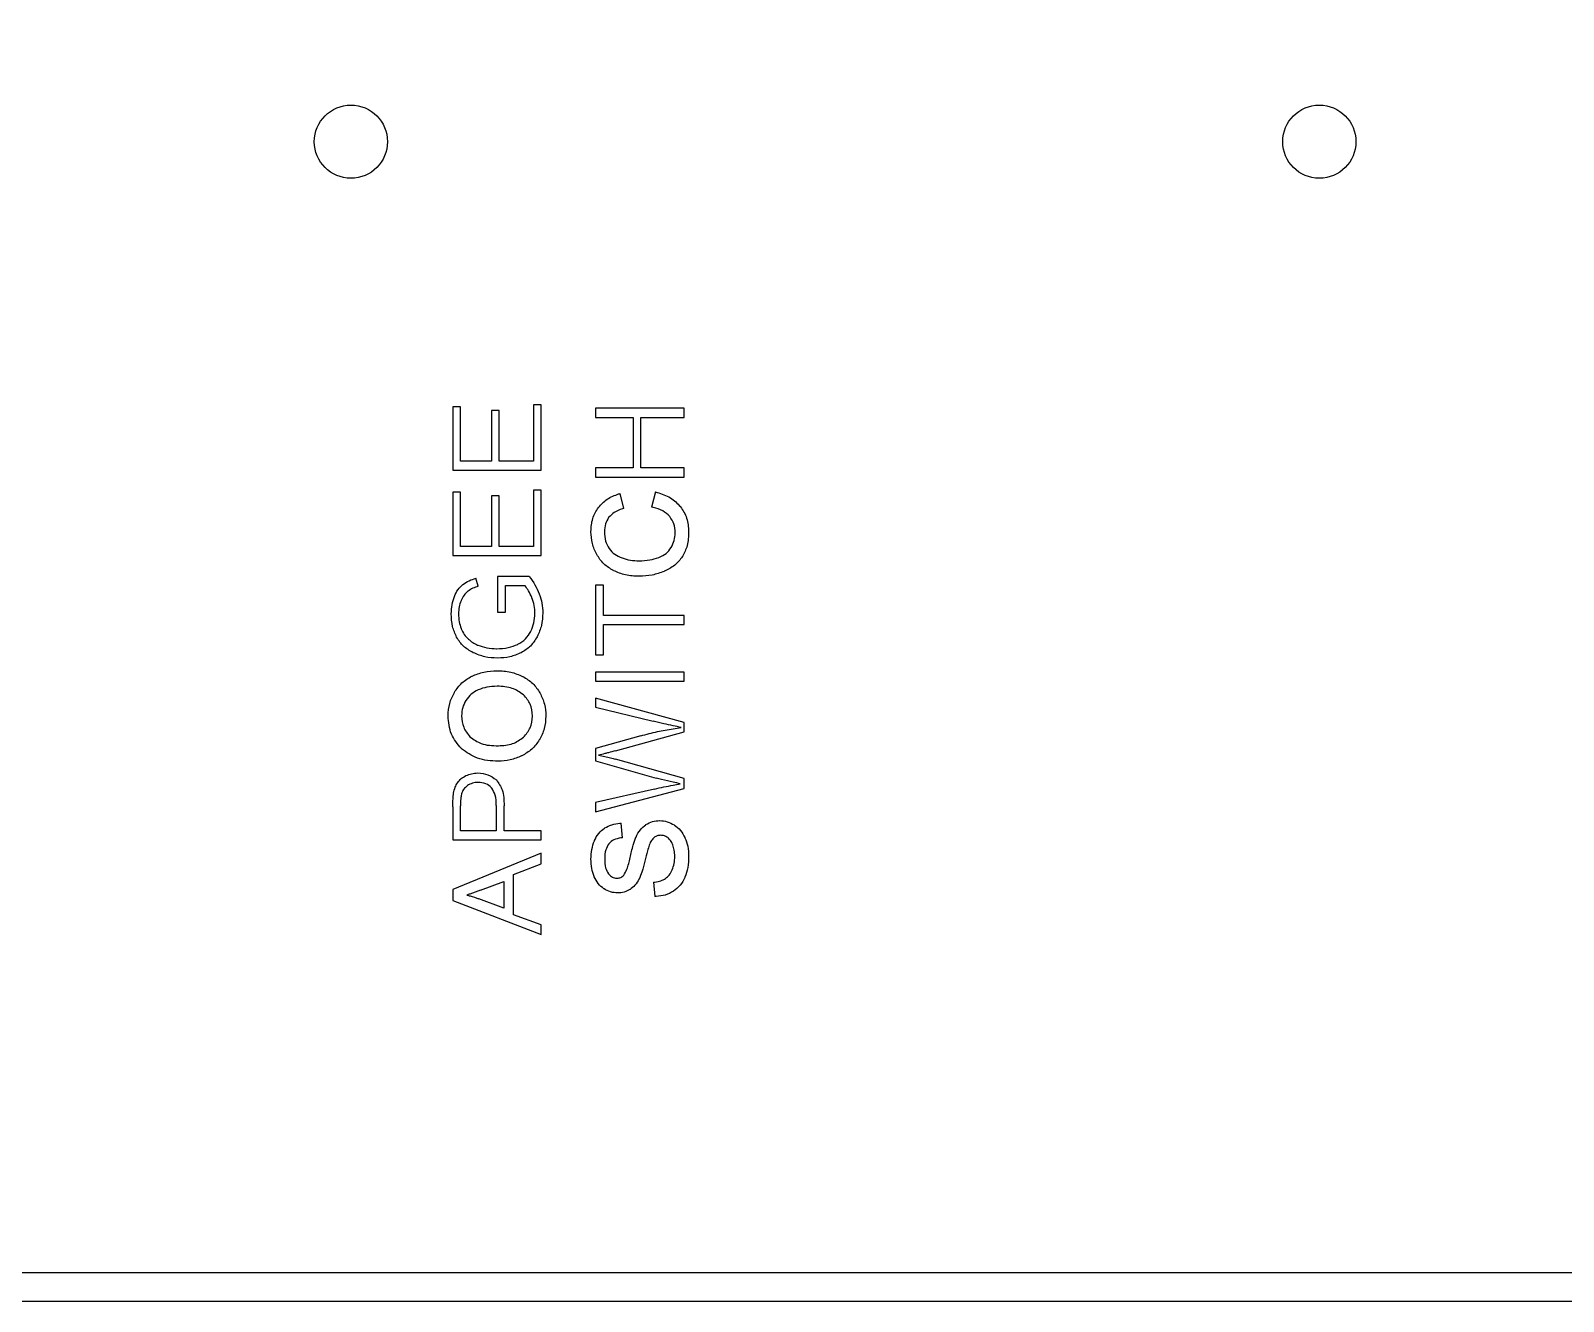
# Model space of a CAD drawing. Extents: x 0 to 305, y -600 to 0.
# Drawn here: x 50.3 to 100.5, y -600 to -558.3 of the extents above; entities that cross this region are included whole.
import ezdxf

# ---------------------------------------------------------------- set-up
doc = ezdxf.new("R2010")
doc.units = 0
doc.header["$MEASUREMENT"] = 0
for name, color, linetype in [('BOARDS', 7, 'CONTINUOUS'), ('HOLES_DIAM_2_5_D_5_0', 5, 'CONTINUOUS'), ('INSETS_D_0_5', 3, 'CONTINUOUS'), ('PERIMETER_D_5_0', 5, 'CONTINUOUS')]:
    doc.layers.add(name, color=color, linetype=linetype)

msp = doc.modelspace()

# ---------------------------------------------------------------- linework, layer by layer
at = {"layer": 'BOARDS'}
msp.add_lwpolyline([(0, 0), (305, 0), (305, -600), (0, -600)], close=True, dxfattribs=at)
at = {"layer": 'HOLES_DIAM_2_5_D_5_0'}
for centre in [(60.75, -561.985), (92.5, -561.985)]:
    msp.add_circle(centre, 1.2, dxfattribs=at)
at = {"layer": 'INSETS_D_0_5'}
for p, q in [((69.696, -574.004), (69.581, -573.515)), ((70.735, -573.466), (70.61, -573.963)), ((64.917, -576.56), (64.844, -576.297)), ((65.56, -576.24), (65.561, -577.411)), ((66.598, -576.24), (65.56, -576.24)), ((65.814, -576.529), (66.447, -576.529)), ((65.814, -577.411), (65.814, -576.529)), ((65.561, -577.411), (65.814, -577.411)), ((71.672, -581.023), (68.772, -580.228)), ((68.772, -580.228), (68.772, -580.522)), ((68.772, -580.522), (70.662, -580.983)), ((69.423, -581.952), (71.672, -581.329)), ((71.672, -581.329), (71.672, -581.023)), ((70.254, -581.463), (68.772, -581.882)), ((68.772, -581.882), (68.772, -582.285)), ((68.772, -582.285), (70.761, -582.846)), ((71.672, -582.856), (69.423, -582.23)), ((71.672, -583.185), (71.672, -582.856)), ((68.772, -583.955), (71.672, -583.185)), ((70.7, -583.205), (68.772, -583.652)), ((64.09, -583.789), (64.09, -584.87)), ((64.344, -584.573), (64.344, -583.756)), ((65.517, -583.747), (65.517, -584.573)), ((65.771, -584.573), (65.771, -583.754)), ((68.772, -583.652), (68.772, -583.955)), ((69.649, -584.802), (69.613, -584.325)), ((64.09, -584.87), (66.99, -584.87)), ((65.517, -584.573), (64.344, -584.573)), ((66.99, -584.573), (65.771, -584.573)), ((66.99, -584.87), (66.99, -584.573)), ((64.995, -586.522), (65.758, -586.234)), ((65.758, -586.234), (65.758, -587.107)), ((70.672, -586.261), (70.713, -586.732)), ((65.758, -587.107), (64.945, -586.803))]:
    msp.add_line(p, q, dxfattribs=at)
for points in [[(64.344, -570.682), (64.09, -570.682), (64.09, -572.751), (66.99, -572.751), (66.99, -570.613), (66.736, -570.613), (66.736, -572.454), (65.615, -572.454), (65.615, -570.795), (65.363, -570.795), (65.363, -572.454), (64.344, -572.454)], [(70.258, -571.022), (71.672, -571.022), (71.672, -570.725), (68.772, -570.725), (68.772, -571.022), (70.004, -571.022), (70.004, -572.681), (68.772, -572.681), (68.772, -572.978), (71.672, -572.978), (71.672, -572.681), (70.258, -572.681)], [(64.09, -575.547), (66.99, -575.547), (66.99, -573.408), (66.736, -573.408), (66.736, -575.25), (65.615, -575.25), (65.615, -573.59), (65.363, -573.59), (65.363, -575.25), (64.344, -575.25), (64.344, -573.478), (64.09, -573.478)], [(71.672, -577.814), (71.672, -577.517), (69.026, -577.517), (69.026, -576.525), (68.772, -576.525), (68.772, -578.802), (69.026, -578.802), (69.026, -577.814)], [(68.772, -579.674), (71.672, -579.674), (71.672, -579.377), (68.772, -579.377)], [(66.082, -587.329), (66.082, -586.005), (66.99, -585.655), (66.99, -585.312), (64.09, -586.499), (64.09, -586.858), (66.99, -587.972), (66.99, -587.658)]]:
    msp.add_lwpolyline(points, close=True, dxfattribs=at)
for points, knots in [([(68.86, -573.979), (68.861, -573.978), (68.862, -573.976), (68.863, -573.975), (68.95, -573.88), (69.038, -573.782), (69.148, -573.707), (69.265, -573.627), (69.399, -573.58), (69.528, -573.534), (69.546, -573.528), (69.563, -573.521), (69.581, -573.515)], [-0.00048369, -0.00048369, -0.00048369, -0.00048369, 0, 0, 0, 0.03792725, 0.03792725, 0.03792725, 0.07842971, 0.07842971, 0.07842971, 0.08392661, 0.08392661, 0.08392661, 0.08392661]), ([(70.735, -573.466), (70.752, -573.472), (70.769, -573.477), (70.786, -573.482), (70.936, -573.529), (71.091, -573.576), (71.228, -573.662), (71.351, -573.739), (71.453, -573.843), (71.552, -573.944), (71.553, -573.945), (71.555, -573.946), (71.556, -573.948)], [-0.00518066, -0.00518066, -0.00518066, -0.00518066, 0, 0, 0, 0.04650821, 0.04650821, 0.04650821, 0.08828013, 0.08828013, 0.08828013, 0.0887916, 0.0887916, 0.0887916, 0.0887916]), ([(68.621, -574.766), (68.621, -574.765), (68.621, -574.764), (68.621, -574.763), (68.629, -574.621), (68.636, -574.476), (68.681, -574.336), (68.721, -574.209), (68.791, -574.094), (68.857, -573.983), (68.858, -573.982), (68.859, -573.98), (68.86, -573.979)], [-0.00027085, -0.00027085, -0.00027085, -0.00027085, 0, 0, 0, 0.04183356, 0.04183356, 0.04183356, 0.08017926, 0.08017926, 0.08017926, 0.08066321, 0.08066321, 0.08066321, 0.08066321]), ([(69.2, -574.305), (69.158, -574.376), (69.118, -574.445), (69.096, -574.514), (69.071, -574.592), (69.066, -574.681), (69.061, -574.774)], [0.00056632, 0.00056632, 0.00056632, 0.00056632, 0.02505281, 0.02505281, 0.02505281, 0.05258078, 0.05258078, 0.05258078, 0.05258078]), ([(69.696, -574.004), (69.682, -574.009), (69.668, -574.014), (69.654, -574.019), (69.555, -574.054), (69.46, -574.089), (69.382, -574.141), (69.318, -574.184), (69.26, -574.243), (69.2, -574.305)], [-0.00439886, -0.00439886, -0.00439886, -0.00439886, 0, 0, 0, 0.03104797, 0.03104797, 0.03104797, 0.05659713, 0.05659713, 0.05659713, 0.05659713]), ([(71.203, -574.272), (71.129, -574.202), (71.057, -574.135), (70.977, -574.089), (70.885, -574.036), (70.774, -574.006), (70.658, -573.975), (70.642, -573.971), (70.626, -573.967), (70.61, -573.963)], [0.00053869, 0.00053869, 0.00053869, 0.00053869, 0.03076938, 0.03076938, 0.03076938, 0.06604694, 0.06604694, 0.06604694, 0.0709032, 0.0709032, 0.0709032, 0.0709032]), ([(71.384, -574.805), (71.377, -574.7), (71.369, -574.6), (71.339, -574.513), (71.31, -574.432), (71.258, -574.354), (71.203, -574.272)], [0.00032464, 0.00032464, 0.00032464, 0.00032464, 0.03117126, 0.03117126, 0.03117126, 0.06009104, 0.06009104, 0.06009104, 0.06009104]), ([(71.556, -573.948), (71.557, -573.949), (71.558, -573.951), (71.559, -573.952), (71.634, -574.069), (71.711, -574.188), (71.757, -574.323), (71.805, -574.468), (71.814, -574.621), (71.823, -574.769), (71.823, -574.77), (71.823, -574.771), (71.824, -574.771)], [-0.0005107, -0.0005107, -0.0005107, -0.0005107, 0, 0, 0, 0.04086604, 0.04086604, 0.04086604, 0.0845954, 0.0845954, 0.0845954, 0.0848356, 0.0848356, 0.0848356, 0.0848356]), ([(68.808, -575.518), (68.808, -575.517), (68.807, -575.515), (68.807, -575.514), (68.754, -575.401), (68.7, -575.284), (68.668, -575.158), (68.635, -575.029), (68.628, -574.897), (68.621, -574.769), (68.621, -574.768), (68.621, -574.767), (68.621, -574.766)], [-0.00035618, -0.00035618, -0.00035618, -0.00035618, 0, 0, 0, 0.03727469, 0.03727469, 0.03727469, 0.07558033, 0.07558033, 0.07558033, 0.07585309, 0.07585309, 0.07585309, 0.07585309]), ([(69.061, -574.774), (69.066, -574.881), (69.072, -574.985), (69.1, -575.077), (69.125, -575.159), (69.17, -575.24), (69.218, -575.323)], [0.00024845, 0.00024845, 0.00024845, 0.00024845, 0.03201393, 0.03201393, 0.03201393, 0.06044329, 0.06044329, 0.06044329, 0.06044329]), ([(71.25, -575.288), (71.29, -575.209), (71.329, -575.133), (71.35, -575.056), (71.372, -574.979), (71.378, -574.893), (71.384, -574.805)], [0.00039726, 0.00039726, 0.00039726, 0.00039726, 0.02669584, 0.02669584, 0.02669584, 0.05305244, 0.05305244, 0.05305244, 0.05305244]), ([(71.824, -574.771), (71.824, -574.772), (71.823, -574.773), (71.823, -574.774), (71.818, -574.923), (71.813, -575.077), (71.772, -575.225), (71.737, -575.352), (71.678, -575.469), (71.621, -575.583), (71.62, -575.585), (71.619, -575.586), (71.618, -575.588)], [-0.00024131, -0.00024131, -0.00024131, -0.00024131, 0, 0, 0, 0.04424794, 0.04424794, 0.04424794, 0.08217565, 0.08217565, 0.08217565, 0.08266413, 0.08266413, 0.08266413, 0.08266413]), ([(69.218, -575.323), (69.277, -575.394), (69.335, -575.461), (69.4, -575.51), (69.468, -575.559), (69.551, -575.595), (69.638, -575.631)], [0.00044875, 0.00044875, 0.00044875, 0.00044875, 0.02771136, 0.02771136, 0.02771136, 0.05563793, 0.05563793, 0.05563793, 0.05563793]), ([(70.848, -575.614), (70.935, -575.574), (71.018, -575.534), (71.083, -575.48), (71.145, -575.429), (71.196, -575.36), (71.25, -575.288)], [0.00031507, 0.00031507, 0.00031507, 0.00031507, 0.02872319, 0.02872319, 0.02872319, 0.05538278, 0.05538278, 0.05538278, 0.05538278]), ([(69.36, -576.048), (69.359, -576.047), (69.358, -576.046), (69.357, -576.046), (69.248, -575.98), (69.135, -575.913), (69.041, -575.822), (68.948, -575.732), (68.878, -575.625), (68.81, -575.521), (68.81, -575.52), (68.809, -575.519), (68.808, -575.518)], [-0.00035505, -0.00035505, -0.00035505, -0.00035505, 0, 0, 0, 0.0375867, 0.0375867, 0.0375867, 0.0743818, 0.0743818, 0.0743818, 0.07473649, 0.07473649, 0.07473649, 0.07473649]), ([(69.638, -575.631), (69.731, -575.659), (69.823, -575.685), (69.913, -575.7), (70.005, -575.715), (70.101, -575.719), (70.198, -575.723)], [0.00027681, 0.00027681, 0.00027681, 0.00027681, 0.02923332, 0.02923332, 0.02923332, 0.05839446, 0.05839446, 0.05839446, 0.05839446]), ([(70.198, -575.723), (70.318, -575.719), (70.435, -575.715), (70.547, -575.696), (70.647, -575.678), (70.746, -575.647), (70.848, -575.614)], [0.00017089, 0.00017089, 0.00017089, 0.00017089, 0.03594565, 0.03594565, 0.03594565, 0.06771314, 0.06771314, 0.06771314, 0.06771314]), ([(71.618, -575.588), (71.617, -575.589), (71.616, -575.59), (71.615, -575.592), (71.54, -575.688), (71.463, -575.787), (71.366, -575.867), (71.262, -575.952), (71.142, -576.011), (71.026, -576.068), (71.025, -576.069), (71.024, -576.069), (71.024, -576.069)], [-0.00048758, -0.00048758, -0.00048758, -0.00048758, 0, 0, 0, 0.03605883, 0.03605883, 0.03605883, 0.07440579, 0.07440579, 0.07440579, 0.07467939, 0.07467939, 0.07467939, 0.07467939]), ([(64.419, -576.502), (64.489, -576.455), (64.556, -576.41), (64.627, -576.376), (64.694, -576.343), (64.768, -576.32), (64.844, -576.297)], [0.00039974, 0.00039974, 0.00039974, 0.00039974, 0.0253653, 0.0253653, 0.0253653, 0.04935364, 0.04935364, 0.04935364, 0.04935364]), ([(66.598, -576.24), (66.665, -576.33), (66.73, -576.419), (66.784, -576.512), (66.838, -576.606), (66.882, -576.708), (66.927, -576.812)], [0.00249655, 0.00249655, 0.00249655, 0.00249655, 0.03607248, 0.03607248, 0.03607248, 0.06981717, 0.06981717, 0.06981717, 0.06981717]), ([(70.2, -576.232), (70.199, -576.232), (70.199, -576.232), (70.198, -576.232), (70.05, -576.226), (69.898, -576.22), (69.75, -576.186), (69.615, -576.155), (69.488, -576.101), (69.363, -576.049), (69.362, -576.049), (69.361, -576.048), (69.36, -576.048)], [-0.00020998, -0.00020998, -0.00020998, -0.00020998, 0, 0, 0, 0.04409717, 0.04409717, 0.04409717, 0.0842908, 0.0842908, 0.0842908, 0.08464798, 0.08464798, 0.08464798, 0.08464798]), ([(71.024, -576.069), (71.023, -576.07), (71.022, -576.07), (71.021, -576.07), (70.893, -576.117), (70.763, -576.164), (70.626, -576.191), (70.485, -576.22), (70.342, -576.226), (70.202, -576.232), (70.201, -576.232), (70.201, -576.232), (70.2, -576.232)], [-0.00027589, -0.00027589, -0.00027589, -0.00027589, 0, 0, 0, 0.04061112, 0.04061112, 0.04061112, 0.08239239, 0.08239239, 0.08239239, 0.08260297, 0.08260297, 0.08260297, 0.08260297]), ([(64.141, -576.893), (64.178, -576.812), (64.214, -576.734), (64.261, -576.67), (64.304, -576.61), (64.36, -576.557), (64.419, -576.502)], [0.00025782, 0.00025782, 0.00025782, 0.00025782, 0.02663172, 0.02663172, 0.02663172, 0.0506625, 0.0506625, 0.0506625, 0.0506625]), ([(64.587, -576.721), (64.586, -576.722), (64.585, -576.723), (64.584, -576.724), (64.541, -576.763), (64.497, -576.803), (64.459, -576.853), (64.418, -576.908), (64.389, -576.969), (64.362, -577.026), (64.362, -577.027), (64.362, -577.028), (64.361, -577.028)], [-0.00041165, -0.00041165, -0.00041165, -0.00041165, 0, 0, 0, 0.01695033, 0.01695033, 0.01695033, 0.03581045, 0.03581045, 0.03581045, 0.03606005, 0.03606005, 0.03606005, 0.03606005]), ([(64.917, -576.56), (64.861, -576.578), (64.805, -576.598), (64.751, -576.624), (64.693, -576.652), (64.641, -576.686), (64.59, -576.719), (64.589, -576.72), (64.588, -576.721), (64.587, -576.721)], [0.00475461, 0.00475461, 0.00475461, 0.00475461, 0.02181965, 0.02181965, 0.02181965, 0.03989397, 0.03989397, 0.03989397, 0.04030782, 0.04030782, 0.04030782, 0.04030782]), ([(66.681, -576.933), (66.68, -576.933), (66.68, -576.932), (66.68, -576.932), (66.649, -576.858), (66.617, -576.782), (66.574, -576.71), (66.54, -576.652), (66.501, -576.6), (66.462, -576.549), (66.457, -576.542), (66.452, -576.536), (66.447, -576.529)], [-0.00014635, -0.00014635, -0.00014635, -0.00014635, 0, 0, 0, 0.02390223, 0.02390223, 0.02390223, 0.04299088, 0.04299088, 0.04299088, 0.04547491, 0.04547491, 0.04547491, 0.04547491]), ([(66.927, -576.812), (66.961, -576.915), (66.994, -577.016), (67.013, -577.118), (67.031, -577.219), (67.036, -577.324), (67.041, -577.432)], [0.00022454, 0.00022454, 0.00022454, 0.00022454, 0.03272665, 0.03272665, 0.03272665, 0.06495345, 0.06495345, 0.06495345, 0.06495345]), ([(64.039, -577.463), (64.043, -577.359), (64.047, -577.258), (64.065, -577.162), (64.081, -577.073), (64.111, -576.984), (64.141, -576.893)], [0.00020215, 0.00020215, 0.00020215, 0.00020215, 0.03108897, 0.03108897, 0.03108897, 0.05978586, 0.05978586, 0.05978586, 0.05978586]), ([(64.361, -577.028), (64.361, -577.029), (64.361, -577.03), (64.36, -577.031), (64.337, -577.096), (64.313, -577.163), (64.299, -577.234), (64.284, -577.31), (64.282, -577.386), (64.279, -577.459), (64.279, -577.46), (64.279, -577.46), (64.279, -577.461)], [-0.00025086, -0.00025086, -0.00025086, -0.00025086, 0, 0, 0, 0.02051469, 0.02051469, 0.02051469, 0.04229567, 0.04229567, 0.04229567, 0.04246724, 0.04246724, 0.04246724, 0.04246724]), ([(66.783, -577.455), (66.783, -577.454), (66.783, -577.453), (66.783, -577.452), (66.779, -577.367), (66.775, -577.278), (66.757, -577.19), (66.74, -577.101), (66.71, -577.017), (66.681, -576.935), (66.681, -576.934), (66.681, -576.934), (66.681, -576.933)], [-0.00026137, -0.00026137, -0.00026137, -0.00026137, 0, 0, 0, 0.02559807, 0.02559807, 0.02559807, 0.05155202, 0.05155202, 0.05155202, 0.05169822, 0.05169822, 0.05169822, 0.05169822]), ([(64.217, -578.231), (64.164, -578.111), (64.113, -577.993), (64.084, -577.873), (64.052, -577.744), (64.046, -577.605), (64.039, -577.463)], [0.00040219, 0.00040219, 0.00040219, 0.00040219, 0.03948343, 0.03948343, 0.03948343, 0.08173921, 0.08173921, 0.08173921, 0.08173921]), ([(64.279, -577.461), (64.279, -577.461), (64.279, -577.462), (64.279, -577.462), (64.281, -577.548), (64.284, -577.636), (64.3, -577.724), (64.315, -577.802), (64.34, -577.876), (64.364, -577.948), (64.365, -577.948), (64.365, -577.949), (64.365, -577.95)], [-0.00017158, -0.00017158, -0.00017158, -0.00017158, 0, 0, 0, 0.02545961, 0.02545961, 0.02545961, 0.0480243, 0.0480243, 0.0480243, 0.04829595, 0.04829595, 0.04829595, 0.04829595]), ([(66.647, -578.038), (66.647, -578.037), (66.648, -578.036), (66.648, -578.035), (66.686, -577.946), (66.726, -577.854), (66.749, -577.755), (66.772, -577.655), (66.778, -577.555), (66.783, -577.458), (66.783, -577.457), (66.783, -577.456), (66.783, -577.455)], [-0.00034072, -0.00034072, -0.00034072, -0.00034072, 0, 0, 0, 0.0289352, 0.0289352, 0.0289352, 0.05797437, 0.05797437, 0.05797437, 0.05823504, 0.05823504, 0.05823504, 0.05823504]), ([(67.041, -577.432), (67.034, -577.574), (67.027, -577.713), (66.995, -577.842), (66.966, -577.966), (66.912, -578.088), (66.858, -578.212)], [0.00023857, 0.00023857, 0.00023857, 0.00023857, 0.0424457, 0.0424457, 0.0424457, 0.08279579, 0.08279579, 0.08279579, 0.08279579]), ([(64.759, -578.737), (64.642, -578.671), (64.529, -578.606), (64.441, -578.522), (64.356, -578.442), (64.287, -578.338), (64.217, -578.231)], [0.0003042, 0.0003042, 0.0003042, 0.0003042, 0.0399076, 0.0399076, 0.0399076, 0.07778283, 0.07778283, 0.07778283, 0.07778283]), ([(64.365, -577.95), (64.365, -577.951), (64.366, -577.952), (64.366, -577.953), (64.395, -578.015), (64.425, -578.079), (64.466, -578.139), (64.505, -578.195), (64.55, -578.241), (64.594, -578.287), (64.594, -578.287), (64.595, -578.288), (64.595, -578.289)], [-0.000271, -0.000271, -0.000271, -0.000271, 0, 0, 0, 0.02033594, 0.02033594, 0.02033594, 0.03897819, 0.03897819, 0.03897819, 0.03925204, 0.03925204, 0.03925204, 0.03925204]), ([(64.595, -578.289), (64.596, -578.289), (64.597, -578.29), (64.598, -578.29), (64.643, -578.328), (64.691, -578.368), (64.744, -578.402), (64.797, -578.436), (64.852, -578.461), (64.905, -578.486), (64.906, -578.487), (64.907, -578.487), (64.907, -578.487)], [-0.00027459, -0.00027459, -0.00027459, -0.00027459, 0, 0, 0, 0.01782977, 0.01782977, 0.01782977, 0.0353239, 0.0353239, 0.0353239, 0.03558414, 0.03558414, 0.03558414, 0.03558414]), ([(66.224, -578.462), (66.225, -578.462), (66.226, -578.461), (66.227, -578.46), (66.311, -578.409), (66.399, -578.357), (66.472, -578.283), (66.544, -578.211), (66.595, -578.124), (66.645, -578.041), (66.646, -578.04), (66.646, -578.039), (66.647, -578.038)], [-0.00039756, -0.00039756, -0.00039756, -0.00039756, 0, 0, 0, 0.02900765, 0.02900765, 0.02900765, 0.05756305, 0.05756305, 0.05756305, 0.05790113, 0.05790113, 0.05790113, 0.05790113]), ([(66.858, -578.212), (66.788, -578.324), (66.721, -578.432), (66.635, -578.517), (66.551, -578.601), (66.443, -578.668), (66.332, -578.736)], [0.00034385, 0.00034385, 0.00034385, 0.00034385, 0.03924768, 0.03924768, 0.03924768, 0.07787893, 0.07787893, 0.07787893, 0.07787893]), ([(65.555, -578.915), (65.413, -578.908), (65.273, -578.9), (65.142, -578.87), (65.014, -578.841), (64.888, -578.79), (64.759, -578.737)], [0.00024736, 0.00024736, 0.00024736, 0.00024736, 0.0425815, 0.0425815, 0.0425815, 0.08401808, 0.08401808, 0.08401808, 0.08401808]), ([(64.907, -578.487), (64.908, -578.488), (64.909, -578.488), (64.91, -578.488), (65.006, -578.522), (65.104, -578.556), (65.207, -578.576), (65.314, -578.597), (65.422, -578.601), (65.528, -578.606), (65.528, -578.606), (65.529, -578.606), (65.53, -578.606)], [-0.00025987, -0.00025987, -0.00025987, -0.00025987, 0, 0, 0, 0.03025403, 0.03025403, 0.03025403, 0.06174549, 0.06174549, 0.06174549, 0.06192645, 0.06192645, 0.06192645, 0.06192645]), ([(65.53, -578.606), (65.53, -578.606), (65.531, -578.606), (65.532, -578.606), (65.656, -578.602), (65.784, -578.598), (65.909, -578.57), (66.018, -578.546), (66.12, -578.504), (66.22, -578.464), (66.221, -578.463), (66.222, -578.463), (66.224, -578.462)], [-0.00018038, -0.00018038, -0.00018038, -0.00018038, 0, 0, 0, 0.03699644, 0.03699644, 0.03699644, 0.06900577, 0.06900577, 0.06900577, 0.06940676, 0.06940676, 0.06940676, 0.06940676]), ([(66.332, -578.736), (66.208, -578.79), (66.087, -578.841), (65.964, -578.87), (65.834, -578.901), (65.696, -578.908), (65.555, -578.915)], [0.00035543, 0.00035543, 0.00035543, 0.00035543, 0.04034742, 0.04034742, 0.04034742, 0.08245571, 0.08245571, 0.08245571, 0.08245571]), ([(64.717, -579.506), (64.718, -579.506), (64.719, -579.505), (64.72, -579.505), (64.845, -579.454), (64.972, -579.402), (65.107, -579.371), (65.251, -579.339), (65.398, -579.333), (65.542, -579.326), (65.543, -579.326), (65.544, -579.326), (65.544, -579.326)], [-0.00033873, -0.00033873, -0.00033873, -0.00033873, 0, 0, 0, 0.04009204, 0.04009204, 0.04009204, 0.08295736, 0.08295736, 0.08295736, 0.08317826, 0.08317826, 0.08317826, 0.08317826]), ([(65.544, -579.326), (65.545, -579.326), (65.546, -579.326), (65.547, -579.326), (65.693, -579.333), (65.842, -579.34), (65.988, -579.374), (66.125, -579.406), (66.254, -579.461), (66.38, -579.515), (66.381, -579.515), (66.382, -579.515), (66.383, -579.516)], [-0.00022079, -0.00022079, -0.00022079, -0.00022079, 0, 0, 0, 0.04347439, 0.04347439, 0.04347439, 0.08430289, 0.08430289, 0.08430289, 0.08464038, 0.08464038, 0.08464038, 0.08464038]), ([(64.142, -580.034), (64.143, -580.033), (64.144, -580.032), (64.144, -580.031), (64.217, -579.927), (64.292, -579.819), (64.389, -579.729), (64.487, -579.639), (64.602, -579.573), (64.714, -579.508), (64.715, -579.507), (64.716, -579.507), (64.717, -579.506)], [-0.00035865, -0.00035865, -0.00035865, -0.00035865, 0, 0, 0, 0.03779622, 0.03779622, 0.03779622, 0.07598771, 0.07598771, 0.07598771, 0.07632461, 0.07632461, 0.07632461, 0.07632461]), ([(65.542, -579.836), (65.427, -579.84), (65.315, -579.844), (65.209, -579.866), (65.114, -579.885), (65.02, -579.92), (64.923, -579.955)], [0.00019149, 0.00019149, 0.00019149, 0.00019149, 0.03444187, 0.03444187, 0.03444187, 0.06517484, 0.06517484, 0.06517484, 0.06517484]), ([(66.403, -580.113), (66.282, -580.03), (66.164, -579.95), (66.038, -579.905), (65.889, -579.851), (65.718, -579.843), (65.542, -579.836)], [0.00060769, 0.00060769, 0.00060769, 0.00060769, 0.04386697, 0.04386697, 0.04386697, 0.09549977, 0.09549977, 0.09549977, 0.09549977]), ([(66.383, -579.516), (66.384, -579.516), (66.385, -579.517), (66.386, -579.518), (66.499, -579.585), (66.615, -579.653), (66.712, -579.747), (66.807, -579.839), (66.878, -579.948), (66.948, -580.055), (66.949, -580.056), (66.949, -580.057), (66.95, -580.058)], [-0.00033549, -0.00033549, -0.00033549, -0.00033549, 0, 0, 0, 0.03868448, 0.03868448, 0.03868448, 0.07636522, 0.07636522, 0.07636522, 0.07671308, 0.07671308, 0.07671308, 0.07671308]), ([(63.937, -580.809), (63.937, -580.808), (63.937, -580.807), (63.937, -580.806), (63.945, -580.672), (63.952, -580.534), (63.988, -580.401), (64.023, -580.272), (64.083, -580.153), (64.141, -580.037), (64.141, -580.036), (64.142, -580.035), (64.142, -580.034)], [-0.00033699, -0.00033699, -0.00033699, -0.00033699, 0, 0, 0, 0.03980579, 0.03980579, 0.03980579, 0.07821113, 0.07821113, 0.07821113, 0.07857048, 0.07857048, 0.07857048, 0.07857048]), ([(64.522, -580.298), (64.478, -580.38), (64.437, -580.458), (64.414, -580.538), (64.391, -580.621), (64.385, -580.712), (64.379, -580.806)], [0.00037787, 0.00037787, 0.00037787, 0.00037787, 0.02769955, 0.02769955, 0.02769955, 0.05579255, 0.05579255, 0.05579255, 0.05579255]), ([(64.923, -579.955), (64.839, -580), (64.758, -580.044), (64.693, -580.1), (64.63, -580.154), (64.577, -580.225), (64.522, -580.298)], [0.00033177, 0.00033177, 0.00033177, 0.00033177, 0.02864391, 0.02864391, 0.02864391, 0.05597845, 0.05597845, 0.05597845, 0.05597845]), ([(66.701, -580.813), (66.689, -580.672), (66.676, -580.537), (66.627, -580.424), (66.579, -580.315), (66.494, -580.215), (66.403, -580.113)], [0.00043059, 0.00043059, 0.00043059, 0.00043059, 0.04160376, 0.04160376, 0.04160376, 0.08152805, 0.08152805, 0.08152805, 0.08152805]), ([(66.95, -580.058), (66.95, -580.059), (66.951, -580.06), (66.951, -580.061), (67.005, -580.176), (67.061, -580.294), (67.093, -580.421), (67.126, -580.549), (67.134, -580.68), (67.141, -580.808), (67.141, -580.809), (67.141, -580.81), (67.141, -580.811)], [-0.00034926, -0.00034926, -0.00034926, -0.00034926, 0, 0, 0, 0.03774414, 0.03774414, 0.03774414, 0.07578278, 0.07578278, 0.07578278, 0.07607134, 0.07607134, 0.07607134, 0.07607134]), ([(64.375, -581.881), (64.374, -581.88), (64.373, -581.878), (64.371, -581.877), (64.248, -581.731), (64.121, -581.582), (64.047, -581.404), (63.968, -581.218), (63.953, -581.013), (63.937, -580.813), (63.937, -580.812), (63.937, -580.811), (63.937, -580.809)], [-0.0005981, -0.0005981, -0.0005981, -0.0005981, 0, 0, 0, 0.0558129, 0.0558129, 0.0558129, 0.1143793, 0.1143793, 0.1143793, 0.114711, 0.114711, 0.114711, 0.114711]), ([(64.379, -580.806), (64.391, -580.94), (64.403, -581.07), (64.448, -581.18), (64.491, -581.29), (64.57, -581.391), (64.653, -581.496)], [0.00036703, 0.00036703, 0.00036703, 0.00036703, 0.03987643, 0.03987643, 0.03987643, 0.07896129, 0.07896129, 0.07896129, 0.07896129]), ([(66.406, -581.507), (66.495, -581.405), (66.581, -581.305), (66.628, -581.196), (66.676, -581.084), (66.689, -580.951), (66.701, -580.813)], [0.00056614, 0.00056614, 0.00056614, 0.00056614, 0.04035171, 0.04035171, 0.04035171, 0.08095748, 0.08095748, 0.08095748, 0.08095748]), ([(67.141, -580.811), (67.141, -580.812), (67.141, -580.813), (67.141, -580.814), (67.133, -580.95), (67.126, -581.09), (67.088, -581.225), (67.052, -581.355), (66.991, -581.474), (66.931, -581.591), (66.931, -581.592), (66.93, -581.593), (66.93, -581.594)], [-0.0002879, -0.0002879, -0.0002879, -0.0002879, 0, 0, 0, 0.04043412, 0.04043412, 0.04043412, 0.07920811, 0.07920811, 0.07920811, 0.0795686, 0.0795686, 0.0795686, 0.0795686]), ([(70.254, -581.463), (70.436, -581.413), (70.617, -581.364), (70.799, -581.324), (70.968, -581.288), (71.139, -581.259), (71.311, -581.231), (71.398, -581.216), (71.486, -581.202), (71.573, -581.187)], [0, 0, 0, 0, 0.0565314, 0.0565314, 0.0565314, 0.1088014, 0.1088014, 0.1088014, 0.135329, 0.135329, 0.135329, 0.135329]), ([(71.573, -581.187), (71.486, -581.169), (71.4, -581.151), (71.313, -581.132), (71.211, -581.111), (71.11, -581.089), (71.008, -581.067), (70.893, -581.04), (70.778, -581.012), (70.662, -580.983), (70.662, -580.983), (70.662, -580.983), (70.662, -580.983)], [-0.02654362, -0.02654362, -0.02654362, -0.02654362, 0, 0, 0, 0.0312472, 0.0312472, 0.0312472, 0.06697147, 0.06697147, 0.06697147, 0.06697698, 0.06697698, 0.06697698, 0.06697698]), ([(65.579, -582.295), (65.578, -582.295), (65.577, -582.295), (65.577, -582.295), (65.347, -582.284), (65.112, -582.273), (64.896, -582.192), (64.707, -582.122), (64.542, -582.002), (64.38, -581.885), (64.379, -581.884), (64.377, -581.882), (64.375, -581.881)], [-0.0002572, -0.0002572, -0.0002572, -0.0002572, 0, 0, 0, 0.0673351, 0.0673351, 0.0673351, 0.1260012, 0.1260012, 0.1260012, 0.1266023, 0.1266023, 0.1266023, 0.1266023]), ([(64.653, -581.496), (64.776, -581.582), (64.895, -581.666), (65.022, -581.713), (65.19, -581.776), (65.384, -581.782), (65.584, -581.786)], [0.0006984, 0.0006984, 0.0006984, 0.0006984, 0.0448705, 0.0448705, 0.0448705, 0.1032274, 0.1032274, 0.1032274, 0.1032274]), ([(65.584, -581.786), (65.751, -581.778), (65.912, -581.768), (66.053, -581.716), (66.174, -581.671), (66.289, -581.591), (66.406, -581.507)], [0.00017957, 0.00017957, 0.00017957, 0.00017957, 0.04901889, 0.04901889, 0.04901889, 0.09139769, 0.09139769, 0.09139769, 0.09139769]), ([(66.93, -581.594), (66.929, -581.595), (66.928, -581.596), (66.927, -581.597), (66.853, -581.702), (66.777, -581.809), (66.678, -581.898), (66.58, -581.988), (66.465, -582.053), (66.353, -582.117), (66.352, -582.117), (66.351, -582.118), (66.35, -582.118)], [-0.00036008, -0.00036008, -0.00036008, -0.00036008, 0, 0, 0, 0.03801189, 0.03801189, 0.03801189, 0.07613821, 0.07613821, 0.07613821, 0.07644318, 0.07644318, 0.07644318, 0.07644318]), ([(66.35, -582.118), (66.349, -582.119), (66.348, -582.119), (66.347, -582.12), (66.228, -582.17), (66.105, -582.221), (65.975, -582.251), (65.844, -582.281), (65.712, -582.288), (65.582, -582.295), (65.581, -582.295), (65.58, -582.295), (65.579, -582.295)], [-0.00030645, -0.00030645, -0.00030645, -0.00030645, 0, 0, 0, 0.03863981, 0.03863981, 0.03863981, 0.07735114, 0.07735114, 0.07735114, 0.07761261, 0.07761261, 0.07761261, 0.07761261]), ([(69.423, -581.952), (69.423, -581.952), (69.423, -581.952), (69.423, -581.952), (69.346, -581.973), (69.269, -581.995), (69.193, -582.015), (69.153, -582.025), (69.113, -582.035), (69.072, -582.045), (69.005, -582.062), (68.938, -582.079), (68.871, -582.096)], [-0.00001012, -0.00001012, -0.00001012, -0.00001012, 0, 0, 0, 0.02397849, 0.02397849, 0.02397849, 0.03643627, 0.03643627, 0.03643627, 0.05719733, 0.05719733, 0.05719733, 0.05719733]), ([(68.871, -582.096), (68.938, -582.112), (69.006, -582.127), (69.073, -582.143), (69.137, -582.157), (69.201, -582.172), (69.264, -582.188), (69.317, -582.201), (69.37, -582.216), (69.423, -582.23)], [-0.02075959, -0.02075959, -0.02075959, -0.02075959, 0, 0, 0, 0.01966798, 0.01966798, 0.01966798, 0.03628382, 0.03628382, 0.03628382, 0.03628382]), ([(64.25, -582.99), (64.288, -582.943), (64.325, -582.899), (64.365, -582.865), (64.409, -582.828), (64.463, -582.798), (64.52, -582.766)], [0.00038002, 0.00038002, 0.00038002, 0.00038002, 0.01832045, 0.01832045, 0.01832045, 0.03768028, 0.03768028, 0.03768028, 0.03768028]), ([(64.52, -582.766), (64.584, -582.74), (64.645, -582.715), (64.705, -582.702), (64.768, -582.687), (64.836, -582.684), (64.907, -582.68)], [0.0002754, 0.0002754, 0.0002754, 0.0002754, 0.02070205, 0.02070205, 0.02070205, 0.04189543, 0.04189543, 0.04189543, 0.04189543]), ([(64.907, -582.68), (65.028, -582.69), (65.144, -582.7), (65.243, -582.738), (65.338, -582.774), (65.427, -582.839), (65.519, -582.909)], [0.00030765, 0.00030765, 0.00030765, 0.00030765, 0.03584647, 0.03584647, 0.03584647, 0.06971081, 0.06971081, 0.06971081, 0.06971081]), ([(71.547, -583.035), (71.469, -583.017), (71.392, -582.999), (71.314, -582.98), (71.188, -582.951), (71.062, -582.921), (70.936, -582.89), (70.878, -582.875), (70.819, -582.86), (70.761, -582.846)], [-0.02385979, -0.02385979, -0.02385979, -0.02385979, 0, 0, 0, 0.03898774, 0.03898774, 0.03898774, 0.05700998, 0.05700998, 0.05700998, 0.05700998]), ([(64.09, -583.789), (64.09, -583.701), (64.091, -583.614), (64.097, -583.529), (64.102, -583.467), (64.11, -583.404), (64.118, -583.34)], [0, 0, 0, 0, 0.02635695, 0.02635695, 0.02635695, 0.04558497, 0.04558497, 0.04558497, 0.04558497]), ([(64.118, -583.34), (64.132, -583.272), (64.146, -583.206), (64.169, -583.147), (64.189, -583.095), (64.219, -583.044), (64.25, -582.99)], [0.00017723, 0.00017723, 0.00017723, 0.00017723, 0.02100218, 0.02100218, 0.02100218, 0.03946426, 0.03946426, 0.03946426, 0.03946426]), ([(64.372, -583.372), (64.372, -583.374), (64.372, -583.376), (64.371, -583.377), (64.364, -583.425), (64.356, -583.473), (64.351, -583.523), (64.343, -583.602), (64.344, -583.68), (64.344, -583.756)], [-0.00048445, -0.00048445, -0.00048445, -0.00048445, 0, 0, 0, 0.0144123, 0.0144123, 0.0144123, 0.03718806, 0.03718806, 0.03718806, 0.03718806]), ([(64.569, -583.093), (64.568, -583.094), (64.567, -583.095), (64.566, -583.096), (64.525, -583.13), (64.48, -583.167), (64.446, -583.216), (64.411, -583.265), (64.392, -583.319), (64.374, -583.368), (64.373, -583.369), (64.373, -583.371), (64.372, -583.372)], [-0.00042197, -0.00042197, -0.00042197, -0.00042197, 0, 0, 0, 0.01566409, 0.01566409, 0.01566409, 0.03116998, 0.03116998, 0.03116998, 0.03164611, 0.03164611, 0.03164611, 0.03164611]), ([(64.92, -582.989), (64.919, -582.989), (64.918, -582.989), (64.917, -582.989), (64.858, -582.993), (64.794, -582.996), (64.731, -583.015), (64.672, -583.034), (64.621, -583.063), (64.573, -583.091), (64.572, -583.092), (64.57, -583.093), (64.569, -583.093)], [-0.00029765, -0.00029765, -0.00029765, -0.00029765, 0, 0, 0, 0.01763222, 0.01763222, 0.01763222, 0.03402666, 0.03402666, 0.03402666, 0.03445051, 0.03445051, 0.03445051, 0.03445051]), ([(65.362, -583.169), (65.36, -583.167), (65.358, -583.165), (65.356, -583.163), (65.301, -583.116), (65.243, -583.065), (65.171, -583.034), (65.09, -582.999), (65.004, -582.995), (64.923, -582.989), (64.922, -582.989), (64.921, -582.989), (64.92, -582.989)], [-0.00080822, -0.00080822, -0.00080822, -0.00080822, 0, 0, 0, 0.02107738, 0.02107738, 0.02107738, 0.04450167, 0.04450167, 0.04450167, 0.04479494, 0.04479494, 0.04479494, 0.04479494]), ([(65.517, -583.747), (65.517, -583.747), (65.517, -583.747), (65.517, -583.747), (65.515, -583.634), (65.515, -583.516), (65.478, -583.403), (65.452, -583.32), (65.408, -583.247), (65.366, -583.176), (65.365, -583.173), (65.364, -583.171), (65.362, -583.169)], [-0.00002783, -0.00002783, -0.00002783, -0.00002783, 0, 0, 0, 0.03309001, 0.03309001, 0.03309001, 0.05734232, 0.05734232, 0.05734232, 0.05816009, 0.05816009, 0.05816009, 0.05816009]), ([(65.519, -582.909), (65.594, -583.017), (65.666, -583.122), (65.707, -583.233), (65.765, -583.388), (65.768, -583.568), (65.771, -583.754)], [0.00078402, 0.00078402, 0.00078402, 0.00078402, 0.03953404, 0.03953404, 0.03953404, 0.0937602, 0.0937602, 0.0937602, 0.0937602]), ([(70.7, -583.205), (70.803, -583.181), (70.905, -583.158), (71.007, -583.136), (71.108, -583.116), (71.21, -583.097), (71.312, -583.078), (71.39, -583.064), (71.468, -583.05), (71.547, -583.035)], [0, 0, 0, 0, 0.03155183, 0.03155183, 0.03155183, 0.06269624, 0.06269624, 0.06269624, 0.0865531, 0.0865531, 0.0865531, 0.0865531]), ([(69.067, -584.485), (69.068, -584.485), (69.069, -584.484), (69.07, -584.483), (69.143, -584.443), (69.218, -584.401), (69.302, -584.374), (69.389, -584.347), (69.477, -584.338), (69.563, -584.33), (69.58, -584.328), (69.597, -584.327), (69.613, -584.325)], [-0.00038938, -0.00038938, -0.00038938, -0.00038938, 0, 0, 0, 0.0246237, 0.0246237, 0.0246237, 0.04999008, 0.04999008, 0.04999008, 0.05504389, 0.05504389, 0.05504389, 0.05504389]), ([(70.097, -584.781), (70.097, -584.78), (70.097, -584.78), (70.098, -584.779), (70.139, -584.699), (70.18, -584.615), (70.241, -584.542), (70.293, -584.478), (70.356, -584.426), (70.417, -584.376), (70.418, -584.375), (70.419, -584.374), (70.42, -584.373)], [-0.0002941, -0.0002941, -0.0002941, -0.0002941, 0, 0, 0, 0.02656267, 0.02656267, 0.02656267, 0.04977989, 0.04977989, 0.04977989, 0.05022911, 0.05022911, 0.05022911, 0.05022911]), ([(70.42, -584.373), (70.421, -584.372), (70.423, -584.372), (70.424, -584.371), (70.489, -584.335), (70.557, -584.296), (70.633, -584.273), (70.713, -584.249), (70.795, -584.245), (70.872, -584.24), (70.873, -584.24), (70.874, -584.24), (70.875, -584.24)], [-0.00044787, -0.00044787, -0.00044787, -0.00044787, 0, 0, 0, 0.02201643, 0.02201643, 0.02201643, 0.04497005, 0.04497005, 0.04497005, 0.04530886, 0.04530886, 0.04530886, 0.04530886]), ([(70.875, -584.24), (70.877, -584.24), (70.878, -584.24), (70.879, -584.24), (70.958, -584.246), (71.041, -584.252), (71.122, -584.276), (71.205, -584.301), (71.28, -584.343), (71.351, -584.383), (71.352, -584.384), (71.353, -584.384), (71.354, -584.385)], [-0.00033929, -0.00033929, -0.00033929, -0.00033929, 0, 0, 0, 0.02350336, 0.02350336, 0.02350336, 0.04767086, 0.04767086, 0.04767086, 0.04803087, 0.04803087, 0.04803087, 0.04803087]), ([(71.354, -584.385), (71.355, -584.386), (71.356, -584.387), (71.357, -584.387), (71.424, -584.439), (71.494, -584.493), (71.553, -584.561), (71.615, -584.634), (71.658, -584.718), (71.7, -584.797), (71.701, -584.798), (71.701, -584.799), (71.701, -584.8)], [-0.0003604, -0.0003604, -0.0003604, -0.0003604, 0, 0, 0, 0.02516862, 0.02516862, 0.02516862, 0.05189275, 0.05189275, 0.05189275, 0.05218915, 0.05218915, 0.05218915, 0.05218915]), ([(68.621, -585.507), (68.621, -585.507), (68.621, -585.506), (68.621, -585.506), (68.625, -585.4), (68.628, -585.292), (68.649, -585.184), (68.668, -585.086), (68.7, -584.993), (68.731, -584.903), (68.732, -584.902), (68.732, -584.901), (68.732, -584.9)], [-0.00017791, -0.00017791, -0.00017791, -0.00017791, 0, 0, 0, 0.03150112, 0.03150112, 0.03150112, 0.06010657, 0.06010657, 0.06010657, 0.06041662, 0.06041662, 0.06041662, 0.06041662]), ([(68.732, -584.9), (68.733, -584.899), (68.733, -584.898), (68.734, -584.897), (68.773, -584.818), (68.813, -584.735), (68.873, -584.662), (68.929, -584.593), (68.998, -584.539), (69.064, -584.488), (69.065, -584.487), (69.066, -584.486), (69.067, -584.485)], [-0.00030744, -0.00030744, -0.00030744, -0.00030744, 0, 0, 0, 0.02615557, 0.02615557, 0.02615557, 0.05092826, 0.05092826, 0.05092826, 0.05131688, 0.05131688, 0.05131688, 0.05131688]), ([(69.649, -584.802), (69.634, -584.805), (69.619, -584.807), (69.604, -584.81), (69.517, -584.824), (69.435, -584.838), (69.369, -584.872), (69.313, -584.901), (69.261, -584.948), (69.206, -585)], [-0.00446482, -0.00446482, -0.00446482, -0.00446482, 0, 0, 0, 0.02585648, 0.02585648, 0.02585648, 0.04799176, 0.04799176, 0.04799176, 0.04799176]), ([(69.902, -585.455), (69.902, -585.455), (69.902, -585.455), (69.902, -585.454), (69.933, -585.317), (69.964, -585.179), (70.006, -585.043), (70.033, -584.955), (70.064, -584.869), (70.096, -584.784), (70.096, -584.783), (70.096, -584.782), (70.097, -584.781)], [-0.0000342, -0.0000342, -0.0000342, -0.0000342, 0, 0, 0, 0.04206947, 0.04206947, 0.04206947, 0.06916968, 0.06916968, 0.06916968, 0.06946722, 0.06946722, 0.06946722, 0.06946722]), ([(70.693, -584.793), (70.659, -584.827), (70.629, -584.858), (70.605, -584.891), (70.576, -584.934), (70.554, -584.986), (70.531, -585.041)], [0.0005209, 0.0005209, 0.0005209, 0.0005209, 0.01454716, 0.01454716, 0.01454716, 0.03239796, 0.03239796, 0.03239796, 0.03239796]), ([(70.908, -584.723), (70.864, -584.726), (70.824, -584.729), (70.792, -584.74), (70.76, -584.751), (70.728, -584.771), (70.693, -584.793)], [0.0003728, 0.0003728, 0.0003728, 0.0003728, 0.01338217, 0.01338217, 0.01338217, 0.02584263, 0.02584263, 0.02584263, 0.02584263]), ([(71.135, -584.797), (71.096, -584.774), (71.061, -584.752), (71.026, -584.741), (70.992, -584.73), (70.952, -584.726), (70.908, -584.723)], [0.00042757, 0.00042757, 0.00042757, 0.00042757, 0.01385477, 0.01385477, 0.01385477, 0.02702683, 0.02702683, 0.02702683, 0.02702683]), ([(71.303, -585.034), (71.28, -584.982), (71.258, -584.933), (71.23, -584.894), (71.205, -584.861), (71.171, -584.83), (71.135, -584.797)], [0.0002535, 0.0002535, 0.0002535, 0.0002535, 0.01715215, 0.01715215, 0.01715215, 0.03173655, 0.03173655, 0.03173655, 0.03173655]), ([(71.701, -584.8), (71.702, -584.801), (71.702, -584.802), (71.703, -584.803), (71.737, -584.893), (71.772, -584.985), (71.793, -585.083), (71.815, -585.188), (71.819, -585.294), (71.823, -585.397), (71.823, -585.397), (71.823, -585.398), (71.824, -585.398)], [-0.00029826, -0.00029826, -0.00029826, -0.00029826, 0, 0, 0, 0.02868493, 0.02868493, 0.02868493, 0.0593431, 0.0593431, 0.0593431, 0.05950776, 0.05950776, 0.05950776, 0.05950776]), ([(69.206, -585), (69.165, -585.069), (69.127, -585.135), (69.105, -585.203), (69.077, -585.289), (69.074, -585.388), (69.071, -585.491)], [0.00070576, 0.00070576, 0.00070576, 0.00070576, 0.02448089, 0.02448089, 0.02448089, 0.05495575, 0.05495575, 0.05495575, 0.05495575]), ([(70.531, -585.041), (70.511, -585.105), (70.491, -585.169), (70.472, -585.232), (70.44, -585.343), (70.413, -585.456), (70.387, -585.57), (70.387, -585.57), (70.387, -585.57), (70.387, -585.57)], [0.00019194, 0.00019194, 0.00019194, 0.00019194, 0.02029993, 0.02029993, 0.02029993, 0.05539621, 0.05539621, 0.05539621, 0.05540364, 0.05540364, 0.05540364, 0.05540364]), ([(71.367, -585.417), (71.365, -585.346), (71.363, -585.277), (71.351, -585.212), (71.341, -585.154), (71.322, -585.095), (71.303, -585.034)], [0.00017218, 0.00017218, 0.00017218, 0.00017218, 0.02145122, 0.02145122, 0.02145122, 0.0405929, 0.0405929, 0.0405929, 0.0405929]), ([(71.824, -585.398), (71.823, -585.399), (71.823, -585.4), (71.823, -585.4), (71.82, -585.526), (71.817, -585.655), (71.793, -585.782), (71.772, -585.892), (71.737, -585.996), (71.702, -586.097), (71.702, -586.099), (71.701, -586.1), (71.701, -586.101)], [-0.00016477, -0.00016477, -0.00016477, -0.00016477, 0, 0, 0, 0.0375407, 0.0375407, 0.0375407, 0.06962403, 0.06962403, 0.06962403, 0.06998211, 0.06998211, 0.06998211, 0.06998211]), ([(68.727, -586.077), (68.727, -586.076), (68.727, -586.075), (68.726, -586.074), (68.696, -585.988), (68.666, -585.899), (68.648, -585.806), (68.628, -585.706), (68.625, -585.606), (68.621, -585.509), (68.621, -585.509), (68.621, -585.508), (68.621, -585.507)], [-0.00028616, -0.00028616, -0.00028616, -0.00028616, 0, 0, 0, 0.02724561, 0.02724561, 0.02724561, 0.05626373, 0.05626373, 0.05626373, 0.0564417, 0.0564417, 0.0564417, 0.0564417]), ([(69.071, -585.491), (69.073, -585.597), (69.075, -585.699), (69.102, -585.788), (69.122, -585.853), (69.157, -585.919), (69.194, -585.986)], [0.00010496, 0.00010496, 0.00010496, 0.00010496, 0.03130504, 0.03130504, 0.03130504, 0.05422349, 0.05422349, 0.05422349, 0.05422349]), ([(69.698, -586.032), (69.734, -585.967), (69.769, -585.903), (69.797, -585.838), (69.847, -585.719), (69.874, -585.589), (69.902, -585.455), (69.902, -585.455), (69.902, -585.455), (69.902, -585.455)], [0.00081623, 0.00081623, 0.00081623, 0.00081623, 0.02323467, 0.02323467, 0.02323467, 0.06386465, 0.06386465, 0.06386465, 0.06389861, 0.06389861, 0.06389861, 0.06389861]), ([(70.387, -585.57), (70.387, -585.57), (70.387, -585.57), (70.387, -585.57), (70.358, -585.689), (70.33, -585.809), (70.289, -585.926), (70.261, -586.006), (70.229, -586.082), (70.197, -586.157), (70.196, -586.158), (70.196, -586.159), (70.196, -586.16)], [-0.00000741, -0.00000741, -0.00000741, -0.00000741, 0, 0, 0, 0.03644572, 0.03644572, 0.03644572, 0.06095596, 0.06095596, 0.06095596, 0.06126071, 0.06126071, 0.06126071, 0.06126071]), ([(71.067, -586.138), (71.112, -586.1), (71.154, -586.064), (71.187, -586.024), (71.224, -585.978), (71.252, -585.92), (71.282, -585.858)], [0.00047194, 0.00047194, 0.00047194, 0.00047194, 0.01800289, 0.01800289, 0.01800289, 0.03828606, 0.03828606, 0.03828606, 0.03828606]), ([(71.282, -585.858), (71.308, -585.787), (71.332, -585.719), (71.346, -585.65), (71.361, -585.577), (71.364, -585.498), (71.367, -585.417)], [0.00025631, 0.00025631, 0.00025631, 0.00025631, 0.0227448, 0.0227448, 0.0227448, 0.04697534, 0.04697534, 0.04697534, 0.04697534]), ([(69.045, -586.476), (69.044, -586.475), (69.043, -586.474), (69.042, -586.474), (68.98, -586.424), (68.914, -586.373), (68.861, -586.307), (68.803, -586.237), (68.765, -586.156), (68.728, -586.079), (68.728, -586.079), (68.728, -586.078), (68.727, -586.077)], [-0.00038214, -0.00038214, -0.00038214, -0.00038214, 0, 0, 0, 0.02352008, 0.02352008, 0.02352008, 0.04869967, 0.04869967, 0.04869967, 0.04898323, 0.04898323, 0.04898323, 0.04898323]), ([(69.194, -585.986), (69.237, -586.032), (69.278, -586.073), (69.321, -586.095), (69.361, -586.114), (69.414, -586.123), (69.472, -586.13)], [0.0006113, 0.0006113, 0.0006113, 0.0006113, 0.01909168, 0.01909168, 0.01909168, 0.03630787, 0.03630787, 0.03630787, 0.03630787]), ([(69.472, -586.13), (69.521, -586.126), (69.565, -586.12), (69.598, -586.106), (69.63, -586.092), (69.663, -586.064), (69.698, -586.032)], [0.00053609, 0.00053609, 0.00053609, 0.00053609, 0.01501971, 0.01501971, 0.01501971, 0.0289653, 0.0289653, 0.0289653, 0.0289653]), ([(70.196, -586.16), (70.195, -586.161), (70.195, -586.162), (70.194, -586.163), (70.156, -586.229), (70.116, -586.298), (70.062, -586.359), (70.013, -586.413), (69.956, -586.456), (69.902, -586.498), (69.901, -586.498), (69.9, -586.499), (69.898, -586.5)], [-0.00030173, -0.00030173, -0.00030173, -0.00030173, 0, 0, 0, 0.02259638, 0.02259638, 0.02259638, 0.04287006, 0.04287006, 0.04287006, 0.04327437, 0.04327437, 0.04327437, 0.04327437]), ([(70.672, -586.261), (70.687, -586.259), (70.703, -586.256), (70.718, -586.254), (70.788, -586.243), (70.855, -586.233), (70.914, -586.212), (70.964, -586.194), (71.015, -586.167), (71.067, -586.138)], [-0.00464986, -0.00464986, -0.00464986, -0.00464986, 0, 0, 0, 0.02096189, 0.02096189, 0.02096189, 0.03875904, 0.03875904, 0.03875904, 0.03875904]), ([(71.701, -586.101), (71.7, -586.102), (71.7, -586.103), (71.699, -586.104), (71.655, -586.19), (71.61, -586.28), (71.545, -586.359), (71.481, -586.435), (71.403, -586.495), (71.328, -586.553), (71.327, -586.553), (71.326, -586.554), (71.325, -586.555)], [-0.00035522, -0.00035522, -0.00035522, -0.00035522, 0, 0, 0, 0.02870365, 0.02870365, 0.02870365, 0.05665728, 0.05665728, 0.05665728, 0.05702853, 0.05702853, 0.05702853, 0.05702853]), ([(64.995, -586.522), (64.995, -586.522), (64.995, -586.522), (64.995, -586.522), (64.88, -586.565), (64.765, -586.608), (64.649, -586.647), (64.615, -586.659), (64.581, -586.67), (64.547, -586.681)], [-0.00000471, -0.00000471, -0.00000471, -0.00000471, 0, 0, 0, 0.03667158, 0.03667158, 0.03667158, 0.04723172, 0.04723172, 0.04723172, 0.04723172]), ([(64.547, -586.681), (64.584, -586.689), (64.62, -586.699), (64.656, -586.709), (64.755, -586.737), (64.85, -586.77), (64.945, -586.802), (64.945, -586.803), (64.945, -586.803), (64.945, -586.803)], [0.01848417, 0.01848417, 0.01848417, 0.01848417, 0.0295696, 0.0295696, 0.0295696, 0.05958096, 0.05958096, 0.05958096, 0.05964343, 0.05964343, 0.05964343, 0.05964343]), ([(69.498, -586.613), (69.496, -586.613), (69.495, -586.613), (69.494, -586.613), (69.419, -586.608), (69.341, -586.602), (69.264, -586.579), (69.185, -586.555), (69.115, -586.515), (69.049, -586.478), (69.048, -586.477), (69.046, -586.477), (69.045, -586.476)], [-0.00033799, -0.00033799, -0.00033799, -0.00033799, 0, 0, 0, 0.02220814, 0.02220814, 0.02220814, 0.0448645, 0.0448645, 0.0448645, 0.04524675, 0.04524675, 0.04524675, 0.04524675]), ([(69.898, -586.5), (69.897, -586.501), (69.896, -586.501), (69.895, -586.502), (69.837, -586.533), (69.777, -586.565), (69.708, -586.585), (69.638, -586.605), (69.568, -586.609), (69.501, -586.613), (69.5, -586.613), (69.499, -586.613), (69.498, -586.613)], [-0.00040335, -0.00040335, -0.00040335, -0.00040335, 0, 0, 0, 0.0193625, 0.0193625, 0.0193625, 0.039209, 0.039209, 0.039209, 0.03954711, 0.03954711, 0.03954711, 0.03954711]), ([(71.325, -586.555), (71.324, -586.556), (71.323, -586.556), (71.322, -586.557), (71.239, -586.603), (71.154, -586.651), (71.058, -586.68), (70.961, -586.711), (70.86, -586.719), (70.763, -586.728), (70.746, -586.729), (70.73, -586.731), (70.713, -586.732)], [-0.00037174, -0.00037174, -0.00037174, -0.00037174, 0, 0, 0, 0.02806956, 0.02806956, 0.02806956, 0.05694817, 0.05694817, 0.05694817, 0.06188863, 0.06188863, 0.06188863, 0.06188863])]:
    msp.add_open_spline(points, degree=3, knots=knots, dxfattribs=at)
at = {"layer": 'PERIMETER_D_5_0'}
msp.add_lwpolyline([(204.05, -510.95), (10.95, -510.95), (10.95, -534.95), (0.95, -534.95), (0.95, -575.05), (10.95, -575.05), (10.95, -599.05), (204.05, -599.05), (204.05, -575.05), (214.05, -575.05), (214.05, -534.95), (204.05, -534.95)], close=True, dxfattribs=at)

doc.saveas('drawing.dxf')
